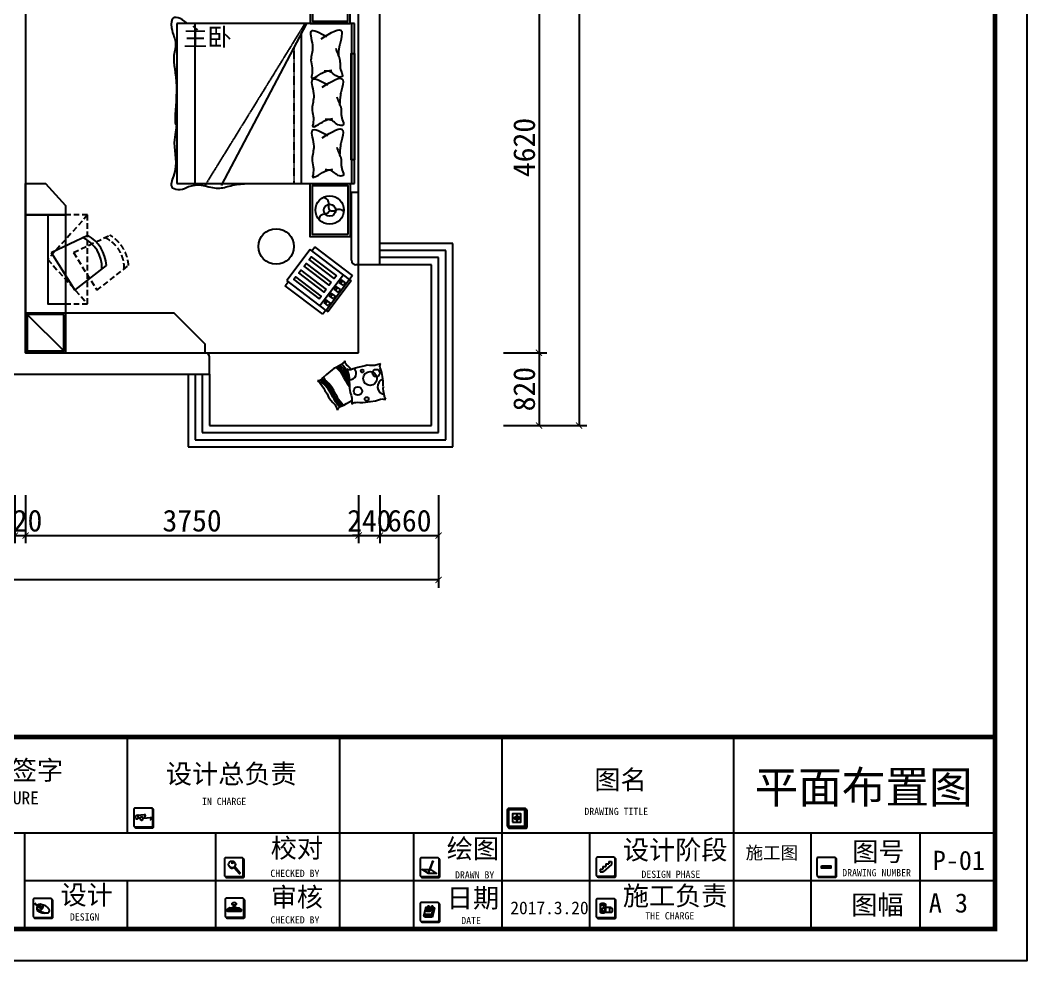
# Model space of a CAD drawing. Header units: millimetres. Extents: x 37084 to 115666, y -52331 to -28581.
# Drawn here: x 104335 to 115666, y -51279 to -40691 of the extents above; entities that cross this region are included whole.
import ezdxf

# ---------------------------------------------------------------- set-up
doc = ezdxf.new("R2010")
doc.units = ezdxf.units.MM
doc.linetypes.add('DASHED2', pattern=[0.375, 0.25, -0.125])
for name, color, linetype in [('0-01图框模板说明', 2, 'Continuous'), ('0-02图框细线', 136, 'Continuous'), ('0-03图名、索引', 6, 'Continuous'), ('IDS-FIXT', 31, 'Continuous'), ('家具内线', 8, 'Continuous'), ('家具外线', 4, 'Continuous')]:
    doc.layers.add(name, color=color, linetype=linetype)
doc.styles.get("Standard").update_dxf_attribs({"font": ''})
doc.styles.get('Standard').set_extended_font_data('SimSun')
doc.dimstyles.new('ISO-25', dxfattribs={"dimscale": 70, "dimtxt": 3.5, "dimasz": 1, "dimexe": 1.25, "dimexo": 0.625, "dimtad": 1, "dimdec": 0, "dimtxsty": 'Standard', "dimblk": 'ARCHTICK', "dimcen": 2.5, "dimclrd": 3, "dimclre": 3, "dimclrt": 2, "dimadec": 0, "dimazin": 0, "dimtfac": 1, "dimtdec": 0, "dimtix": 1, "dimtmove": 2, "dimatfit": 3, "dimfxl": 0, "dimarcsym": 0})

# ---------------------------------------------------------------- blocks, each defined once
blk = doc.blocks.new('_ArchTick')
at = {"color": 0, "linetype": 'ByBlock', "const_width": 0.15}
blk.add_lwpolyline([(-0.5, -0.5), (0.5, 0.5)], dxfattribs=at)
blk = doc.blocks.new('*D65')
at = {"color": 3, "lineweight": -2}
for p, q in [((104275, -46037), (104275, -46579)), ((104395, -46037), (104395, -46579)), ((104275, -46492), (104205, -46492)), ((104275, -46492), (104395, -46492)), ((104395, -46492), (104465, -46492))]:
    blk.add_line(p, q, dxfattribs=at)
at = {"layer": 'Defpoints', "color": 0}
for p in [(104275, -45993), (104395, -45993), (104395, -46492)]:
    blk.add_point(p, dxfattribs=at)
at = {"color": 3, "lineweight": -2, "xscale": 70, "yscale": 70, "zscale": 70}
blk.add_blockref('_ArchTick', (104275, -46492), dxfattribs=at)
at = {"color": 3, "lineweight": -2, "xscale": 70, "yscale": 70, "zscale": 70, "rotation": 180}
blk.add_blockref('_ArchTick', (104395, -46492), dxfattribs=at)
at = {"color": 2, "insert": (104335, -46326), "char_height": 245, "attachment_point": 5}
blk.add_mtext('120', dxfattribs=at)
blk = doc.blocks.new('*D66')
at = {"color": 3, "lineweight": -2}
for p, q in [((104395, -46037), (104395, -46579)), ((108145, -46037), (108145, -46579)), ((104395, -46492), (108145, -46492))]:
    blk.add_line(p, q, dxfattribs=at)
at = {"layer": 'Defpoints', "color": 0}
for p in [(104395, -45993), (108145, -45993), (108145, -46492)]:
    blk.add_point(p, dxfattribs=at)
at = {"color": 3, "lineweight": -2, "xscale": 70, "yscale": 70, "zscale": 70, "rotation": 180}
blk.add_blockref('_ArchTick', (104395, -46492), dxfattribs=at)
at = {"color": 3, "lineweight": -2, "xscale": 70, "yscale": 70, "zscale": 70}
blk.add_blockref('_ArchTick', (108145, -46492), dxfattribs=at)
at = {"color": 2, "insert": (106270, -46326), "char_height": 245, "attachment_point": 5}
blk.add_mtext('3750', dxfattribs=at)
blk = doc.blocks.new('*D67')
at = {"color": 3, "lineweight": -2}
for p, q in [((108145, -46037), (108145, -46579)), ((108385, -46037), (108385, -46579)), ((108145, -46492), (108075, -46492)), ((108145, -46492), (108385, -46492)), ((108385, -46492), (108455, -46492))]:
    blk.add_line(p, q, dxfattribs=at)
at = {"layer": 'Defpoints', "color": 0}
for p in [(108145, -45993), (108385, -45993), (108385, -46492)]:
    blk.add_point(p, dxfattribs=at)
at = {"color": 3, "lineweight": -2, "xscale": 70, "yscale": 70, "zscale": 70}
blk.add_blockref('_ArchTick', (108145, -46492), dxfattribs=at)
at = {"color": 3, "lineweight": -2, "xscale": 70, "yscale": 70, "zscale": 70, "rotation": 180}
blk.add_blockref('_ArchTick', (108385, -46492), dxfattribs=at)
at = {"color": 2, "insert": (108265, -46326), "char_height": 245, "attachment_point": 5}
blk.add_mtext('240', dxfattribs=at)
blk = doc.blocks.new('*D68')
at = {"color": 3, "lineweight": -2}
for p, q in [((108385, -46037), (108385, -46579)), ((109045, -46037), (109045, -46579)), ((108385, -46492), (109045, -46492))]:
    blk.add_line(p, q, dxfattribs=at)
at = {"layer": 'Defpoints', "color": 0}
for p in [(108385, -45993), (109045, -45993), (109045, -46492)]:
    blk.add_point(p, dxfattribs=at)
at = {"color": 3, "lineweight": -2, "xscale": 70, "yscale": 70, "zscale": 70, "rotation": 180}
blk.add_blockref('_ArchTick', (108385, -46492), dxfattribs=at)
at = {"color": 3, "lineweight": -2, "xscale": 70, "yscale": 70, "zscale": 70}
blk.add_blockref('_ArchTick', (109045, -46492), dxfattribs=at)
at = {"color": 2, "insert": (108715, -46326), "char_height": 245, "attachment_point": 5}
blk.add_mtext('660', dxfattribs=at)
blk = doc.blocks.new('*D69')
at = {"color": 3, "lineweight": -2}
for p, q in [((92395, -46037), (92395, -47079)), ((109045, -46037), (109045, -47079)), ((109045, -46991), (92395, -46991))]:
    blk.add_line(p, q, dxfattribs=at)
at = {"layer": 'Defpoints', "color": 0}
for p in [(92395, -45993), (109045, -45993), (92395, -46991)]:
    blk.add_point(p, dxfattribs=at)
at = {"color": 3, "lineweight": -2, "xscale": 70, "yscale": 70, "zscale": 70, "rotation": 180}
blk.add_blockref('_ArchTick', (92395, -46991), dxfattribs=at)
at = {"color": 3, "lineweight": -2, "xscale": 70, "yscale": 70, "zscale": 70}
blk.add_blockref('_ArchTick', (109045, -46991), dxfattribs=at)
at = {"color": 2, "insert": (100720, -46825), "char_height": 245, "attachment_point": 5}
blk.add_mtext('16650', dxfattribs=at)
blk = doc.blocks.new('*D98')
at = {"color": 3, "lineweight": -2}
for p, q in [((109774, -39814), (110263, -39814)), ((110175, -39814), (110175, -44434)), ((109774, -44434), (110263, -44434))]:
    blk.add_line(p, q, dxfattribs=at)
at = {"layer": 'Defpoints', "color": 0}
for p in [(109730, -39814), (109730, -44434), (110175, -44434)]:
    blk.add_point(p, dxfattribs=at)
at = {"color": 3, "lineweight": -2, "xscale": 70, "yscale": 70, "zscale": 70}
for p, rotation in [((110175, -39814), 90), ((110175, -44434), 270)]:
    blk.add_blockref('_ArchTick', p, dxfattribs=dict(at, rotation=rotation))
at = {"color": 2, "insert": (110009, -42124), "char_height": 245, "attachment_point": 5, "rotation": 90}
blk.add_mtext('4620', dxfattribs=at)
blk = doc.blocks.new('*D99')
at = {"color": 3, "lineweight": -2}
for p, q in [((109774, -44434), (110263, -44434)), ((110175, -44434), (110175, -45254)), ((109774, -45254), (110263, -45254))]:
    blk.add_line(p, q, dxfattribs=at)
at = {"layer": 'Defpoints', "color": 0}
for p in [(109730, -44434), (109730, -45254), (110175, -45254)]:
    blk.add_point(p, dxfattribs=at)
at = {"color": 3, "lineweight": -2, "xscale": 70, "yscale": 70, "zscale": 70}
for p, rotation in [((110175, -44434), 90), ((110175, -45254), 270)]:
    blk.add_blockref('_ArchTick', p, dxfattribs=dict(at, rotation=rotation))
at = {"color": 2, "insert": (110009, -44844), "char_height": 245, "attachment_point": 5, "rotation": 90}
blk.add_mtext('820', dxfattribs=at)
blk = doc.blocks.new('*D100')
at = {"color": 3, "lineweight": -2}
for p, q in [((109774, -33384), (110714, -33384)), ((110626, -33384), (110626, -45254)), ((109774, -45254), (110714, -45254))]:
    blk.add_line(p, q, dxfattribs=at)
at = {"layer": 'Defpoints', "color": 0}
for p in [(109730, -33384), (109730, -45254), (110626, -45254)]:
    blk.add_point(p, dxfattribs=at)
at = {"color": 3, "lineweight": -2, "xscale": 70, "yscale": 70, "zscale": 70}
for p, rotation in [((110626, -33384), 90), ((110626, -45254), 270)]:
    blk.add_blockref('_ArchTick', p, dxfattribs=dict(at, rotation=rotation))
at = {"color": 2, "insert": (110460, -39319), "char_height": 245, "attachment_point": 5, "rotation": 90}
blk.add_mtext('11870', dxfattribs=at)
blk = doc.blocks.new('GFV85')
at = {"color": 2, "ltscale": 1000}
for p, q in [((56980, 6593), (54980, 6593)), ((54980, 6593), (54980, 4793)), ((56980, 4793), (56980, 6593)), ((56380, 4793), (56380, 6475)), ((54980, 4793), (56980, 4793))]:
    blk.add_line(p, q, dxfattribs=at)
at = {"color": 8, "ltscale": 1000}
blk.add_line((55180, 6593), (55180, 4793), dxfattribs=at)
at = {"color": 8, "linetype": 'DASHED2', "ltscale": 0.5}
for p, q in [((56420, 6593), (55290, 4762)), ((56300, 4793), (56300, 6317))]:
    blk.add_line(p, q, dxfattribs=at)
at = {"color": 1, "ltscale": 1000}
for p, q in [((56440, 6593), (55476, 4771)), ((56950, 4793), (56950, 6593))]:
    blk.add_line(p, q, dxfattribs=at)
at = {"color": 2}
for points in [[(56930, 7193), (56480, 7193), (56480, 6593), (56930, 6593)], [(56930, 4193), (56480, 4193), (56480, 4793), (56930, 4793)]]:
    blk.add_lwpolyline(points, close=True, dxfattribs=at)
at = {"color": 1}
for points in [[(56905, 7168), (56505, 7168), (56505, 6618), (56905, 6618)], [(56905, 4218), (56505, 4218), (56505, 4768), (56905, 4768)]]:
    blk.add_lwpolyline(points, close=True, dxfattribs=at)
at = {"color": 3}
blk.add_lwpolyline([(56980, 5057), (56940, 5057), (56940, 6256), (56980, 6256)], close=True, dxfattribs=at)
for centre in [(56699, 6893), (56699, 4493)]:
    blk.add_circle(centre, 160, dxfattribs=at)
at = {"color": 1}
for centre in [(56699, 6894), (56699, 4491)]:
    blk.add_circle(centre, 67.5, dxfattribs=at)
for centre, radius, start, end in [((56643, 7002), 65, 184.5472, 274.0046), ((56634, 6868), 70.2, 21.5496, 79.0602), ((56619, 6822), 70.8, 274.3234, 4.4208), ((56755, 6852), 69.8, 142.7692, 200.655), ((56733, 6815), 86, 66.8898, 113.1102), ((56800, 6966), 80.7, 245.5061, 315.9952), ((56619, 4563), 70.8, 355.5792, 85.6766), ((56755, 4533), 69.8, 159.345, 217.2308), ((56643, 4383), 65, 85.9954, 175.4528), ((56634, 4517), 70.2, 280.9398, 338.4504), ((56733, 4570), 86, 246.8898, 293.1102), ((56800, 4419), 80.7, 44.0048, 114.4939)]:
    blk.add_arc(centre, radius, start, end, dxfattribs=at)
at = {"color": 2, "ltscale": 1000}
blk.add_open_spline([(55099, 6593), (55020, 6663), (54902, 6692), (54924, 6482), (54983, 6374), (54918, 6183), (55000, 5964), (54942, 5420), (54992, 5492), (54918, 5209), (55008, 4991), (54883, 4745), (55025, 4713), (55227, 4826), (55393, 4701), (55617, 4783), (55724, 4789), (55783, 4793)], degree=3, knots=[0, 0, 0, 0, 140.356688, 240.855445, 374.272085, 514.628774, 800.960617, 1037.309606, 1234.977718, 1501.883052, 1872.056655, 1990.732643, 2052.345442, 2125.407537, 2467.000811, 2608.004871, 2786.638856, 2786.638856, 2786.638856, 2786.638856], dxfattribs=at)
at = {"color": 1, "ltscale": 1000}
for points, knots in [([(56667, 6443), (56587, 6486), (56433, 6569), (56519, 6354), (56499, 6254), (56482, 6176), (56504, 6095), (56505, 6033), (56480, 5939), (56624, 6057), (56694, 6064), (56723, 6067)], [0, 0, 0, 0, 197.98522, 383.798459, 461.536852, 537.063609, 629.138715, 719.341985, 744.183766, 895.041347, 1000.692483, 1000.692483, 1000.692483, 1000.692483]), ([(56603, 6422), (56710, 6488), (56868, 6585), (56824, 6402), (56800, 6315), (56799, 6258), (56798, 6220)], [0, 0, 0, 0, 257.192142, 380.388355, 440.188761, 557.045341, 557.045341, 557.045341, 557.045341]), ([(56767, 6314), (56774, 6293), (56787, 6254), (56827, 6170), (56802, 6093), (56857, 5995), (56770, 5983), (56724, 6058), (56658, 6058), (56636, 6058)], [0, 0, 0, 0, 70.314327, 132.712823, 281.06886, 345.030234, 373.143701, 508.899423, 574.349148, 574.349148, 574.349148, 574.349148]), ([(56616, 5877), (56723, 5943), (56881, 6040), (56837, 5858), (56813, 5770), (56812, 5713), (56811, 5675)], [0, 0, 0, 0, 257.192142, 380.388355, 440.188761, 557.045341, 557.045341, 557.045341, 557.045341]), ([(56680, 5898), (56600, 5941), (56446, 6024), (56532, 5809), (56512, 5709), (56495, 5631), (56517, 5550), (56518, 5488), (56493, 5394), (56637, 5512), (56707, 5519), (56736, 5522)], [0, 0, 0, 0, 197.98522, 383.798459, 461.536852, 537.063609, 629.138715, 719.341985, 744.183766, 895.041347, 1000.692483, 1000.692483, 1000.692483, 1000.692483]), ([(56779, 5769), (56787, 5748), (56800, 5709), (56840, 5625), (56815, 5548), (56870, 5450), (56783, 5438), (56737, 5513), (56671, 5513), (56649, 5514)], [0, 0, 0, 0, 70.314327, 132.712823, 281.06886, 345.030234, 373.143701, 508.899423, 574.349148, 574.349148, 574.349148, 574.349148]), ([(56680, 5328), (56600, 5371), (56446, 5454), (56532, 5239), (56512, 5140), (56495, 5062), (56517, 4980), (56518, 4918), (56493, 4825), (56637, 4943), (56707, 4950), (56736, 4952)], [0, 0, 0, 0, 197.98522, 383.798459, 461.536852, 537.063609, 629.138715, 719.341985, 744.183766, 895.041347, 1000.692483, 1000.692483, 1000.692483, 1000.692483]), ([(56616, 5307), (56723, 5373), (56881, 5470), (56837, 5288), (56813, 5201), (56812, 5144), (56811, 5106)], [0, 0, 0, 0, 257.192142, 380.388355, 440.188761, 557.045341, 557.045341, 557.045341, 557.045341]), ([(56779, 5200), (56787, 5179), (56800, 5139), (56840, 5055), (56815, 4978), (56870, 4880), (56783, 4868), (56737, 4944), (56671, 4944), (56649, 4944)], [0, 0, 0, 0, 70.314327, 132.712823, 281.06886, 345.030234, 373.143701, 508.899423, 574.349148, 574.349148, 574.349148, 574.349148])]:
    blk.add_open_spline(points, degree=3, knots=knots, dxfattribs=at)
blk = doc.blocks.new('MK-JJ-0283')
at = {"layer": '家具内线'}
blk.add_line((-74713, 112305), (-74697, 112325), dxfattribs=at)
at = {"layer": '家具内线', "color": 1}
for p, q in [((-74697, 112325), (-74663, 112355)), ((-74679, 112299), (-74646, 112329)), ((-74663, 112355), (-74631, 112377)), ((-74646, 112329), (-74614, 112352)), ((-74631, 112377), (-74591, 112398)), ((-74631, 112313), (-74599, 112335)), ((-74614, 112352), (-74574, 112373)), ((-74599, 112335), (-74559, 112356)), ((-74589, 112321), (-74549, 112342)), ((-74574, 112373), (-74507, 112411)), ((-74573, 112308), (-74533, 112329)), ((-74559, 112356), (-74509, 112384)), ((-74549, 112342), (-74500, 112370)), ((-74533, 112329), (-74484, 112357)), ((-74509, 112384), (-74453, 112413)), ((-74500, 112370), (-74413, 112415)), ((-74484, 112357), (-74440, 112380)), ((-74440, 112380), (-74398, 112413)), ((-74134, 112326), (-74162, 112308)), ((-74695, 112281), (-74679, 112299)), ((-74683, 112260), (-74664, 112283)), ((-74675, 112245), (-74655, 112269)), ((-74666, 112225), (-74639, 112256)), ((-74664, 112283), (-74631, 112313)), ((-74655, 112269), (-74621, 112299)), ((-74639, 112256), (-74605, 112286)), ((-74621, 112299), (-74589, 112321)), ((-74605, 112286), (-74573, 112308)), ((-74341, 112194), (-74393, 112161)), ((-74287, 112224), (-74341, 112194)), ((-74274, 112206), (-74328, 112175)), ((-74260, 112195), (-74314, 112165)), ((-74269, 112237), (-74287, 112224)), ((-74256, 112218), (-74274, 112206)), ((-74247, 112245), (-74269, 112237)), ((-74242, 112208), (-74260, 112195)), ((-74235, 112226), (-74256, 112218)), ((-74232, 112194), (-74251, 112181)), ((-74218, 112262), (-74247, 112245)), ((-74220, 112216), (-74242, 112208)), ((-74205, 112243), (-74235, 112226)), ((-74211, 112202), (-74232, 112194)), ((-74191, 112233), (-74220, 112216)), ((-74162, 112308), (-74218, 112262)), ((-74182, 112219), (-74211, 112202)), ((-74149, 112289), (-74205, 112243)), ((-74135, 112279), (-74191, 112233)), ((-74125, 112265), (-74182, 112219)), ((-74126, 112305), (-74149, 112289)), ((-74118, 112290), (-74135, 112279)), ((-74109, 112276), (-74125, 112265)), ((-74510, 112060), (-74535, 112053)), ((-74497, 112041), (-74518, 112036)), ((-74489, 112074), (-74510, 112060)), ((-74476, 112056), (-74497, 112041)), ((-74474, 112091), (-74489, 112074)), ((-74462, 112045), (-74483, 112031)), ((-74461, 112073), (-74476, 112056)), ((-74440, 112125), (-74474, 112091)), ((-74447, 112062), (-74462, 112045)), ((-74427, 112107), (-74461, 112073)), ((-74438, 112048), (-74453, 112031)), ((-74413, 112096), (-74447, 112062)), ((-74393, 112161), (-74440, 112125)), ((-74403, 112082), (-74438, 112048)), ((-74380, 112143), (-74427, 112107)), ((-74366, 112132), (-74413, 112096)), ((-74357, 112118), (-74403, 112082)), ((-74328, 112175), (-74380, 112143)), ((-74314, 112165), (-74366, 112132)), ((-74305, 112151), (-74357, 112118)), ((-74251, 112181), (-74305, 112151)), ((-74483, 112031), (-74505, 112025)), ((-74473, 112017), (-74492, 112012)), ((-74453, 112031), (-74473, 112017))]:
    blk.add_line(p, q, dxfattribs=at)
for centre, radius in [((-74589, 112789), 51.4), ((-74512, 112704), 96.3), ((-74618, 112591), 20.5), ((-74224, 112657), 27.1), ((-74335, 112533), 59.5)]:
    blk.add_circle(centre, radius, dxfattribs=at)
for centre, radius, start, end in [((-74397, 112918), 110, 198.217, 352.0029), ((-74584, 112419), 90.5, 355.2489, 140.3186)]:
    blk.add_arc(centre, radius, start, end, dxfattribs=at)
at = {"layer": '家具外线', "color": 2}
for p, q in [((-74393, 112893), (-74415, 112889)), ((-74370, 112890), (-74393, 112893)), ((-74336, 112892), (-74370, 112890)), ((-74265, 112908), (-74336, 112892)), ((-74240, 112912), (-74265, 112908)), ((-74220, 112926), (-74240, 112912)), ((-74225, 112869), (-74223, 112891)), ((-74223, 112891), (-74222, 112903)), ((-74222, 112903), (-74220, 112926)), ((-74687, 112842), (-74725, 112851)), ((-74725, 112851), (-74715, 112838)), ((-74715, 112838), (-74709, 112816)), ((-74709, 112816), (-74697, 112773)), ((-74697, 112773), (-74695, 112736)), ((-74662, 112845), (-74687, 112842)), ((-74641, 112854), (-74662, 112845)), ((-74595, 112869), (-74641, 112854)), ((-74538, 112880), (-74595, 112869)), ((-74476, 112886), (-74538, 112880)), ((-74415, 112889), (-74476, 112886)), ((-74223, 112849), (-74225, 112869)), ((-74213, 112822), (-74223, 112849)), ((-74179, 112641), (-74199, 112782)), ((-74695, 112697), (-74698, 112662)), ((-74698, 112662), (-74688, 112633)), ((-74695, 112736), (-74695, 112697)), ((-74688, 112633), (-74669, 112534)), ((-74669, 112534), (-74650, 112466)), ((-74650, 112466), (-74634, 112431)), ((-74177, 112531), (-74173, 112560)), ((-74176, 112506), (-74177, 112531)), ((-74173, 112560), (-74176, 112602)), ((-74173, 112481), (-74176, 112506)), ((-74725, 112360), (-74762, 112351)), ((-74762, 112351), (-74748, 112344)), ((-74748, 112344), (-74733, 112327)), ((-74733, 112327), (-74702, 112294)), ((-74704, 112374), (-74725, 112360)), ((-74689, 112392), (-74704, 112374)), ((-74639, 112441), (-74689, 112392)), ((-74635, 112400), (-74643, 112376)), ((-74643, 112376), (-74603, 112393)), ((-74634, 112431), (-74635, 112400)), ((-74603, 112393), (-74560, 112405)), ((-74560, 112405), (-74521, 112411)), ((-74521, 112411), (-74476, 112412)), ((-74476, 112412), (-74419, 112415)), ((-74419, 112415), (-74369, 112416)), ((-74369, 112416), (-74317, 112426)), ((-74317, 112426), (-74277, 112437)), ((-74277, 112437), (-74233, 112449)), ((-74233, 112449), (-74196, 112449)), ((-74160, 112374), (-74204, 112449)), ((-74196, 112449), (-74174, 112449)), ((-74174, 112449), (-74150, 112446)), ((-74150, 112446), (-74165, 112465)), ((-74138, 112337), (-74160, 112374)), ((-74129, 112310), (-74138, 112337)), ((-74702, 112294), (-74684, 112262)), ((-74684, 112262), (-74666, 112227)), ((-74666, 112227), (-74654, 112194)), ((-74654, 112194), (-74632, 112172)), ((-74176, 112182), (-74143, 112212)), ((-74143, 112212), (-74110, 112228)), ((-74117, 112287), (-74129, 112310)), ((-74103, 112267), (-74117, 112287)), ((-74110, 112228), (-74090, 112238)), ((-74089, 112256), (-74103, 112267)), ((-74090, 112238), (-74067, 112246)), ((-74067, 112246), (-74089, 112256)), ((-74632, 112172), (-74570, 112093)), ((-74570, 112093), (-74523, 112040)), ((-74415, 112026), (-74383, 112049)), ((-74383, 112049), (-74343, 112069)), ((-74343, 112069), (-74294, 112098)), ((-74294, 112098), (-74250, 112121)), ((-74250, 112121), (-74208, 112153)), ((-74208, 112153), (-74176, 112182)), ((-74523, 112040), (-74494, 112016)), ((-74494, 112016), (-74481, 111988)), ((-74481, 111988), (-74477, 111963)), ((-74477, 111963), (-74449, 111996)), ((-74449, 111996), (-74415, 112026))]:
    blk.add_line(p, q, dxfattribs=at)
at = {"layer": '家具外线'}
for p, q in [((-74199, 112782), (-74213, 112822)), ((-74176, 112602), (-74179, 112641)), ((-74165, 112465), (-74173, 112481))]:
    blk.add_line(p, q, dxfattribs=at)
blk = doc.blocks.new('A$C30D93122')
at = {"layer": 'IDS-FIXT'}
for p, q in [((583, 690), (387, 300)), ((1081, 439), (583, 690)), ((604, 679), (629, 730)), ((1103, 491), (629, 730)), ((1004, 478), (807, 88)), ((1103, 491), (1078, 440)), ((1081, 439), (885, 49)), ((1101, 429), (904, 39)), ((990, 421), (973, 387)), ((1027, 360), (973, 387)), ((1044, 394), (990, 421)), ((1010, 411), (993, 377)), ((1044, 394), (1027, 360)), ((1081, 439), (1101, 429)), ((382, 239), (407, 290)), ((856, 0), (382, 239)), ((885, 49), (387, 300)), ((904, 252), (887, 218)), ((958, 225), (904, 252)), ((924, 242), (907, 208)), ((947, 336), (930, 302)), ((984, 275), (930, 302)), ((1001, 309), (947, 336)), ((967, 326), (950, 293)), ((1001, 309), (984, 275)), ((862, 167), (845, 133)), ((899, 106), (845, 133)), ((916, 140), (862, 167)), ((882, 157), (865, 123)), ((941, 191), (887, 218)), ((916, 140), (899, 106)), ((958, 225), (941, 191)), ((882, 51), (856, 0)), ((885, 49), (904, 39))]:
    blk.add_line(p, q, dxfattribs=at)
for points in [[(927, 453), (910, 419), (591, 579), (609, 613)], [(885, 368), (868, 334), (549, 495), (566, 528)], [(782, 165), (799, 198), (481, 359), (463, 325)], [(842, 283), (825, 249), (506, 410), (523, 444)]]:
    blk.add_lwpolyline(points, close=True, dxfattribs=at)
blk.add_circle((200, 656), 200, dxfattribs=at)
blk = doc.blocks.new('A$C56A9156F')
at = {"color": 1}
for p, q in [((-92, 491), (360, 525)), ((-92, 491), (0, 0)), ((0, 0), (433, 132))]:
    blk.add_line(p, q, dxfattribs=at)
for radius, start, end in [(375, 337.108, 44.0862), (425, 342.5246, 38.6696)]:
    blk.add_arc((28, 260), radius, start, end, dxfattribs=at)

msp = doc.modelspace()

# ---------------------------------------------------------------- hatches: boundary and pattern name
at = {"layer": '0-01图框模板说明'}
for points in [[(105827, -49758.3, -0.4142136), (105812.8, -49772.5), (105628.7, -49772.5, -0.071272), (105624.7, -49771.9, 0.3481434), (105638.5, -49782.8), (105822.6, -49782.8, 0.4142136), (105836.8, -49768.6), (105836.8, -49584.5, 0.3331076), (105826.6, -49570.9, -0.0577433), (105827, -49574.1)], [(110030.8, -49762.9, -0.4142136), (110016.6, -49777), (109832.4, -49777, -0.071272), (109828.4, -49776.5, 0.3481434), (109842.2, -49787.4), (110026.4, -49787.4, 0.4142136), (110040.6, -49773.2), (110040.6, -49589.1, 0.3331076), (110030.4, -49575.5, -0.0577433), (110030.8, -49578.7)], [(106846.8, -50316.6, -0.4142136), (106832.6, -50330.8), (106648.5, -50330.8, -0.071272), (106644.5, -50330.2, 0.3481434), (106658.3, -50341.2), (106842.4, -50341.2, 0.4142136), (106856.6, -50327), (106856.6, -50142.8, 0.3331076), (106846.4, -50129.2, -0.0577433), (106846.8, -50132.5)], [(109049.6, -50316.6, -0.4142136), (109035.4, -50330.8), (108851.3, -50330.8, -0.071272), (108847.3, -50330.2, 0.3481434), (108861.1, -50341.2), (109045.2, -50341.2, 0.4142136), (109059.4, -50327), (109059.4, -50142.8, 0.3331076), (109049.2, -50129.2, -0.0577433), (109049.6, -50132.5)], [(111031.3, -50312, -0.4142136), (111017.2, -50326.1), (110833, -50326.1, -0.071272), (110829, -50325.6, 0.3481434), (110842.8, -50336.5), (111027, -50336.5, 0.4142136), (111041.1, -50322.3), (111041.1, -50138.1, 0.3331076), (111031, -50124.5, -0.0577433), (111031.3, -50127.8)], [(113515.4, -50314, -0.4142136), (113501.2, -50328.2), (113317, -50328.2, -0.071272), (113313, -50327.6, 0.3481434), (113326.8, -50338.5), (113511, -50338.5, 0.4142136), (113525.2, -50324.4), (113525.2, -50140.2, 0.3331076), (113515, -50126.6, -0.0577433), (113515.4, -50129.8)], [(113353.6, -50210.7), (113460.2, -50210.7), (113460.2, -50236.7), (113353.6, -50236.7)], [(104693.6, -50775.6, -0.4142136), (104679.4, -50789.7), (104495.2, -50789.7, -0.071272), (104491.2, -50789.2, 0.3481434), (104505, -50800.1), (104689.2, -50800.1, 0.4142136), (104703.4, -50785.9), (104703.4, -50601.7, 0.3331076), (104693.2, -50588.1, -0.0577433), (104693.6, -50591.4)], [(106853.8, -50772.9, -0.4142136), (106839.6, -50787.1), (106655.4, -50787.1, -0.071272), (106651.5, -50786.5, 0.3481434), (106665.3, -50797.5), (106849.4, -50797.5, 0.4142136), (106863.6, -50783.3), (106863.6, -50599.1, 0.3331076), (106853.4, -50585.5, -0.0577433), (106853.8, -50588.8)], [(109049.6, -50820.2, -0.4142136), (109035.4, -50834.4), (108851.3, -50834.4, -0.071272), (108847.3, -50833.8, 0.3481434), (108861.1, -50844.8), (109045.2, -50844.8, 0.4142136), (109059.4, -50830.6), (109059.4, -50646.4, 0.3331076), (109049.2, -50632.8, -0.0577433), (109049.6, -50636.1)], [(111031.3, -50778.1, -0.4142136), (111017.2, -50792.2), (110833, -50792.2, -0.071272), (110829, -50791.6, 0.3481434), (110842.8, -50802.6), (111027, -50802.6, 0.4142136), (111041.1, -50788.4), (111041.1, -50604.2, 0.3331076), (111031, -50590.6, -0.0577433), (111031.3, -50593.9)]]:
    msp.add_hatch(color=8, dxfattribs=at).paths.add_polyline_path(points)
h = msp.add_hatch(color=8, dxfattribs=at)
h.paths.add_polyline_path([(109924.5, -49653.8), (109906.2, -49653.8), (109906.2, -49670.8), (109924.5, -49670.8)])
h.paths.add_polyline_path([(109924.5, -49670.8), (109942.8, -49670.8), (109942.8, -49653.8), (109924.5, -49653.8)])
h.paths.add_polyline_path([(109924.5, -49670.8), (109924.5, -49687.8), (109942.8, -49687.8), (109942.8, -49670.8)])
h.paths.add_polyline_path([(109924.5, -49670.8), (109906.2, -49670.8), (109906.2, -49687.8), (109924.5, -49687.8)])

# ---------------------------------------------------------------- linework, layer by layer
for p, q in [((104394.6, -39273.9), (104394.6, -44433.9)), ((108384.6, -43443.9), (108384.6, -39683.9)), ((108144.6, -43443.9), (108144.6, -39813.9)), ((108384.6, -43203.9), (108384.6, -43203.9)), ((108384.6, -43443.9), (108114.6, -43443.9)), ((104394.6, -44433.9), (106414.6, -44433.9)), ((106464.6, -44673.9), (106464.6, -44483.9)), ((104074.6, -44673.9), (106464.6, -44673.9))]:
    msp.add_line(p, q)
at = {"color": 0}
msp.add_line((104844.6, -42883.9), (104394.6, -42883.9), dxfattribs=at)
at = {"color": 8, "linetype": 'DASHED2', "ltscale": 250}
for p, q in [((104935.5, -43306.5), (105344.3, -43111.7)), ((104935.5, -43306.5), (105199.2, -43731.3)), ((105199.2, -43731.3), (105555.2, -43451.6))]:
    msp.add_line(p, q, dxfattribs=at)
at = {"color": 251}
for p, q in [((109204.6, -43203.9), (108384.6, -43203.9)), ((109204.6, -45493.9), (109204.6, -43203.9)), ((108144.6, -44433.9), (108144.6, -43443.9)), ((108964.6, -43443.9), (108384.6, -43443.9)), ((108964.6, -45253.9), (108964.6, -43443.9)), ((106414.6, -44433.9), (108144.6, -44433.9)), ((106224.6, -44673.9), (106224.6, -45493.9)), ((106464.6, -44673.9), (106464.6, -45253.9)), ((106464.6, -45253.9), (108964.6, -45253.9)), ((106224.6, -45493.9), (109204.6, -45493.9))]:
    msp.add_line(p, q, dxfattribs=at)
at = {"color": 4}
for p, q in [((109124.6, -43283.9), (108384.6, -43283.9)), ((109124.6, -45413.9), (109124.6, -43283.9)), ((109044.6, -43363.9), (108384.6, -43363.9)), ((109044.6, -45333.9), (109044.6, -43363.9)), ((106304.6, -44673.9), (106304.6, -45413.9)), ((106384.6, -44673.9), (106384.6, -45333.9)), ((106304.6, -45413.9), (109124.6, -45413.9)), ((106384.6, -45333.9), (109044.6, -45333.9))]:
    msp.add_line(p, q, dxfattribs=at)
at = {"color": 1}
msp.add_line((104414.6, -44003.9), (104824.6, -44413.9), dxfattribs=at)
at = {"color": 2}
for points in [[(104394.6, -42528.9), (104394.6, -42528.9), (104619.6, -42528.9), (104844.6, -42778.9), (104844.6, -42778.9), (104844.6, -42778.9), (104844.6, -42883.9), (104394.6, -42883.9)], [(104844.6, -44433.9), (104394.6, -44433.9), (104394.6, -42883.9), (104844.6, -42883.9)]]:
    msp.add_lwpolyline(points, close=True, dxfattribs=at)
at = {"color": 8, "linetype": 'DASHED2', "ltscale": 250}
for points in [[(105094.6, -42883.9), (104644.6, -43383.9), (105094.6, -43883.9)], [(104844.6, -43883.9), (105094.6, -43883.9), (105094.6, -42883.9), (104844.6, -42883.9)]]:
    msp.add_lwpolyline(points, dxfattribs=at)
at = {"color": 8, "ltscale": 250}
msp.add_lwpolyline([(104844.6, -42883.9), (104644.6, -42883.9), (104644.6, -43883.9), (104844.6, -43883.9)], dxfattribs=at)
at = {"color": 2}
msp.add_lwpolyline([(104394.6, -43983.9), (106064.6, -43983.9), (106414.6, -44333.9), (106414.6, -44433.9)], dxfattribs=at)
at = {"color": 1}
msp.add_lwpolyline([(104824.6, -44003.9), (104414.6, -44003.9), (104414.6, -44413.9), (104824.6, -44413.9)], close=True, dxfattribs=at)
at = {"color": 8, "linetype": 'DASHED2', "ltscale": 250}
for radius, start, end in [(375, 358.33248, 65.31075), (425, 3.74913, 59.89411)]:
    msp.add_arc((105131.1, -43479.4), radius, start, end, dxfattribs=at)
for centre, start, end in [((108114.6, -43393.9), 180, 270), ((106414.6, -44483.9), 0, 90)]:
    msp.add_arc(centre, 50, start, end)
at = {"layer": '0-01图框模板说明', "color": 8}
for p, q in [((105648.4, -49638.7), (105734.5, -49631.8)), ((109924.5, -49623.5), (109924.5, -49718)), ((105661.4, -49639.4), (105735.4, -49633.5)), ((105715.4, -49671.5), (105801.5, -49664.7)), ((105728.3, -49672.2), (105802.4, -49666.4)), ((109877.2, -49670.8), (109971.8, -49670.8)), ((110991.3, -50193.5), (110896.1, -50278.1)), ((110927, -50188.4), (110927, -50218.3)), ((110927, -50188.4), (110959.2, -50188.4)), ((110959.2, -50160.6), (110991.3, -50160.6)), ((110959.2, -50160.6), (110959.2, -50188.4)), ((110991.3, -50160.6), (110991.3, -50193.5)), ((106738.1, -50227.8), (106798.8, -50297.5)), ((106749.7, -50217.6), (106810.1, -50286.9)), ((108935, -50276.8), (108934.2, -50279.1)), ((108934.2, -50279.1), (108934.5, -50280.7)), ((108935.8, -50277.1), (108934.5, -50280.7)), ((108935.7, -50279.7), (108934.5, -50280.7)), ((108936.5, -50277.4), (108935.7, -50279.7)), ((110862.8, -50248.2), (110862.8, -50278.1)), ((110862.8, -50248.2), (110894.9, -50248.2)), ((110862.8, -50278.1), (110896.1, -50278.1)), ((110894.9, -50218.3), (110927, -50218.3)), ((110894.9, -50218.3), (110894.9, -50248.2)), ((104615, -50656), (104570.5, -50644.1)), ((110863.7, -50643.8), (110863.7, -50730.9)), ((110921.5, -50643.8), (110921.5, -50730.9)), ((104516.7, -50692.8), (104516.7, -50692.8)), ((104526.4, -50664.6), (104560.9, -50682.3)), ((104532.6, -50701.6), (104576.1, -50725.9)), ((104570, -50666), (104535.3, -50653.1)), ((104540.4, -50666.7), (104540.4, -50666.7)), ((104540.4, -50666.7), (104565.4, -50680.6)), ((104570.8, -50670.9), (104544.2, -50660)), ((104580.2, -50682.4), (104587.9, -50686.6)), ((106670.2, -50697.8), (106691.6, -50682.9)), ((106693.7, -50682.3), (106715.6, -50682.3)), ((106740, -50670.6), (106740, -50666.2)), ((106747.9, -50670.1), (106747.9, -50666.2)), ((106775, -50682.3), (106798.1, -50682.3)), ((106819.8, -50697.8), (106800.2, -50682.9)), ((108988.3, -50676.7), (108964.5, -50778.9)), ((108991.5, -50679.4), (108967.7, -50781.7)), ((108994.6, -50682), (108970.8, -50784.3)), ((108997.2, -50684.6), (108973.4, -50786.9)), ((108984.9, -50673.9), (108997.2, -50684.6)), ((110986, -50678.5), (110898.9, -50678.5)), ((110986, -50736.3), (110898.9, -50736.3)), ((108879.4, -50776.2), (108891.7, -50786.9)), ((108964.5, -50778.9), (108882.8, -50778.9)), ((108967.7, -50781.7), (108886, -50781.7)), ((108970.8, -50784.3), (108889, -50784.3)), ((108973.4, -50786.9), (108891.7, -50786.9))]:
    msp.add_line(p, q, dxfattribs=at)
at = {"layer": '0-01图框模板说明', "color": 2, "const_width": 52.2}
msp.add_lwpolyline([(115306.1, -30255.3), (115306.1, -50919.3), (85786.1, -50919.3), (85786.1, -30255.3)], close=True, dxfattribs=at)
msp.add_lwpolyline([(115306.1, -48759.3), (85782, -48759.3)], dxfattribs=at)
at = {"layer": '0-01图框模板说明', "color": 8}
for points in [[(105628.7, -49772.5), (105812.8, -49772.5, 0.4142136), (105827, -49758.3), (105827, -49574.1, 0.4142136), (105812.8, -49560), (105628.7, -49560, 0.4142136), (105614.5, -49574.1), (105614.5, -49758.3, 0.4142136)], [(109832.4, -49777), (110016.6, -49777, 0.4142136), (110030.8, -49762.9), (110030.8, -49578.7, 0.4142136), (110016.6, -49564.5), (109832.4, -49564.5, 0.4142136), (109818.2, -49578.7), (109818.2, -49762.9, 0.4142136)], [(106648.5, -50330.8), (106832.6, -50330.8, 0.4142136), (106846.8, -50316.6), (106846.8, -50132.5, 0.4142136), (106832.6, -50118.3), (106648.5, -50118.3, 0.4142136), (106634.3, -50132.5), (106634.3, -50316.6, 0.4142136)], [(108851.3, -50330.8), (109035.4, -50330.8, 0.4142136), (109049.6, -50316.6), (109049.6, -50132.5, 0.4142136), (109035.4, -50118.3), (108851.3, -50118.3, 0.4142136), (108837.1, -50132.5), (108837.1, -50316.6, 0.4142136)], [(108981.9, -50163), (108974.2, -50160.2), (108974.6, -50159.1, -0.4519616), (108979, -50157.2), (108980.1, -50157.6, -0.4184348), (108982.3, -50161.9)], [(110833, -50326.1), (111017.2, -50326.1, 0.4142136), (111031.3, -50312), (111031.3, -50127.8, 0.4142136), (111017.2, -50113.6), (110833, -50113.6, 0.4142136), (110818.8, -50127.8), (110818.8, -50312, 0.4142136)], [(113317, -50328.2), (113501.2, -50328.2, 0.4142136), (113515.4, -50314), (113515.4, -50129.8, 0.4142136), (113501.2, -50115.7), (113317, -50115.7, 0.4142136), (113302.9, -50129.8), (113302.9, -50314, 0.4142136)], [(104495.2, -50789.7), (104679.4, -50789.7, 0.4142136), (104693.6, -50775.6), (104693.6, -50591.4, 0.4142136), (104679.4, -50577.2), (104495.2, -50577.2, 0.4142136), (104481.1, -50591.4), (104481.1, -50775.6, 0.4142136)], [(106655.4, -50787.1), (106839.6, -50787.1, 0.4142136), (106853.8, -50772.9), (106853.8, -50588.8, 0.4142136), (106839.6, -50574.6), (106655.4, -50574.6, 0.4142136), (106641.3, -50588.8), (106641.3, -50772.9, 0.4142136)], [(108851.3, -50834.4), (109035.4, -50834.4, 0.4142136), (109049.6, -50820.2), (109049.6, -50636.1, 0.4142136), (109035.4, -50621.9), (108851.3, -50621.9, 0.4142136), (108837.1, -50636.1), (108837.1, -50820.2, 0.4142136)], [(110833, -50792.2), (111017.2, -50792.2, 0.4142136), (111031.3, -50778.1), (111031.3, -50593.9, 0.4142136), (111017.2, -50579.7), (110833, -50579.7, 0.4142136), (110818.8, -50593.9), (110818.8, -50778.1, 0.4142136)], [(106673.1, -50696.6), (106816.8, -50696.6, -0.4142136), (106821, -50700.7), (106821, -50719.3, -0.4142136), (106816.8, -50723.5), (106673.1, -50723.5, -0.4142136), (106669, -50719.3), (106669, -50700.7, -0.4142136)]]:
    msp.add_lwpolyline(points, format="xyb", close=True, dxfattribs=at)
for points in [[(105624.7, -49771.9, 0.3481435), (105638.5, -49782.8), (105822.6, -49782.8, 0.4142136), (105836.8, -49768.6), (105836.8, -49584.5, 0.3331075), (105826.6, -49570.9)], [(109828.4, -49776.5, 0.3481435), (109842.2, -49787.4), (110026.4, -49787.4, 0.4142136), (110040.6, -49773.2), (110040.6, -49589.1, 0.3331075), (110030.4, -49575.5)], [(106644.5, -50330.2, 0.3481435), (106658.3, -50341.2), (106842.4, -50341.2, 0.4142136), (106856.6, -50327), (106856.6, -50142.8, 0.3331075), (106846.4, -50129.2)], [(108847.3, -50330.2, 0.3481435), (108861.1, -50341.2), (109045.2, -50341.2, 0.4142136), (109059.4, -50327), (109059.4, -50142.8, 0.3331075), (109049.2, -50129.2)], [(110829, -50325.6, 0.3481435), (110842.8, -50336.5), (111027, -50336.5, 0.4142136), (111041.1, -50322.3), (111041.1, -50138.1, 0.3331075), (111031, -50124.5)], [(113313, -50327.6, 0.3481435), (113326.8, -50338.5), (113511, -50338.5, 0.4142136), (113525.2, -50324.4), (113525.2, -50140.2, 0.3331075), (113515, -50126.6)], [(104491.2, -50789.2, 0.3481435), (104505, -50800.1), (104689.2, -50800.1, 0.4142136), (104703.4, -50785.9), (104703.4, -50601.7, 0.3331075), (104693.2, -50588.1)], [(106651.5, -50786.5, 0.3481435), (106665.3, -50797.5), (106849.4, -50797.5, 0.4142136), (106863.6, -50783.3), (106863.6, -50599.1, 0.3331075), (106853.4, -50585.5)], [(108847.3, -50833.8, 0.3481435), (108861.1, -50844.8), (109045.2, -50844.8, 0.4142136), (109059.4, -50830.6), (109059.4, -50646.4, 0.3331075), (109049.2, -50632.8)], [(110829, -50791.6, 0.3481435), (110842.8, -50802.6), (111027, -50802.6, 0.4142136), (111041.1, -50788.4), (111041.1, -50604.2, 0.3331075), (111031, -50590.6)]]:
    msp.add_lwpolyline(points, format="xyb", dxfattribs=at)
for points in [[(109833, -49762.3), (110016, -49762.3), (110016, -49579.3), (109833, -49579.3)], [(109877.2, -49718), (109971.8, -49718), (109971.8, -49623.5), (109877.2, -49623.5)], [(109906.2, -49653.8), (109942.8, -49653.8), (109942.8, -49687.8), (109906.2, -49687.8)], [(108979.3, -50170.2), (108971.5, -50167.4), (108938, -50259.6), (108945.7, -50262.4)], [(108982.1, -50163.1), (108973.9, -50160.1), (108971.3, -50167.3), (108979.5, -50170.3)], [(108936.5, -50277.4), (108935, -50276.8), (108938, -50259.6), (108945.7, -50262.4)], [(113353.6, -50210.7), (113460.2, -50210.7), (113460.2, -50236.7), (113353.6, -50236.7)], [(106712.4, -50684.3), (106777.9, -50684.3), (106777.9, -50692.1), (106712.4, -50692.1)], [(108899.8, -50752), (108907.9, -50752), (108906, -50758.4), (108897.9, -50758.4)], [(108915.7, -50752), (108923.8, -50752), (108921.9, -50758.4), (108913.8, -50758.4)], [(108922.1, -50698.6), (108955.7, -50698.6), (108947.7, -50725.3), (108914, -50725.3)], [(108931.1, -50752), (108939.1, -50752), (108937.2, -50758.4), (108929.1, -50758.4)], [(108946.7, -50752), (108954.7, -50752), (108952.8, -50758.4), (108944.7, -50758.4)]]:
    msp.add_lwpolyline(points, close=True, dxfattribs=at)
for points in [[(108950.2, -50250.2), (108953.2, -50250.2), (109022.9, -50296), (108929.4, -50296), (108859.8, -50250.2), (108941.4, -50250.2)], [(106755.4, -50677.9), (106768.5, -50677.9), (106777.9, -50684.3), (106712.4, -50684.3), (106722.7, -50677.9), (106732.9, -50677.9)], [(108921.3, -50673.9), (108984.9, -50673.9), (108961.1, -50776.2), (108879.4, -50776.2), (108903.2, -50673.9), (108917.6, -50673.9)]]:
    msp.add_lwpolyline(points, dxfattribs=at)
for centre, radius in [((106719.7, -50193.7), 38.4), ((108962.9, -50685.2), 2.88)]:
    msp.add_circle(centre, radius, dxfattribs=at)
for centre, radius, start, end in [((105729.4, -49645.9), 15, 298.71142, 70.12693), ((105668.5, -49664.9), 26.5, 105.75698, 120.90147), ((105669.7, -49691.4), 23.1, 39.93772, 115.08211), ((105677.7, -49652), 17.2, 194.48109, 315.05273), ((105661.4, -49639.8), 0.354, 94.53797, 105.75698), ((105735.5, -49697.7), 26.5, 105.75698, 138.68122), ((105728.4, -49672.6), 0.354, 94.53797, 105.75698), ((105735.4, -49633.9), 0.354, 62.53976, 94.53797), ((105729, -49646.2), 14.2, 300.32853, 62.53976), ((105736.5, -49658.8), 0.363, 133.83275, 294.27982), ((105796.4, -49678.8), 15, 298.71142, 70.12693), ((105802.4, -49666.7), 0.354, 62.53976, 94.53797), ((105796, -49679), 14.2, 300.32853, 62.53976), ((105803.5, -49691.6), 0.363, 133.83275, 294.27982), ((106718.1, -50193.2), 19.2, 22.4479, 114.91738), ((106713.3, -50184.1), 9, 340.03412, 111.51774), ((106720.6, -50197), 38.4, 323.79176, 16.59293), ((106720.6, -50197), 38.4, 191.50537, 300.50305), ((106802.3, -50290), 8.38, 246.29169, 21.68237), ((104618.3, -50719.5), 106.3, 139.32492, 154.28325), ((104560.3, -50679.9), 37.3, 74.0812, 127.26399), ((104544.4, -50662.5), 49.7, 277.38404, 14.54168), ((106744, -50565.4), 82.3, 259.24495, 280.75505), ((106709.8, -50670.2), 30.5, 7.60876, 51.99549), ((106778.1, -50670.2), 30.5, 128.00451, 172.39124), ((104569.9, -50688.5), 49.4, 172.23155, 207.50847), ((104543.6, -50681.8), 22.7, 158.18292, 240.90017), ((104619.7, -50586.7), 155.9, 233.07145, 279.66773), ((104541.9, -50663.1), 3.85, 54.17545, 246.924), ((104572.4, -50663.2), 22.4, 239.14426, 279.65487), ((104566.8, -50675), 5.74, 255.59476, 46.20559), ((104559.8, -50685.9), 22.4, 22.14548, 62.65609), ((104638.5, -50600.7), 139.8, 243.49964, 273.01635), ((104575.2, -50679.6), 5.67, 279.65487, 22.14548), ((104541.6, -50775), 139.8, 28.78399, 58.3007), ((104635.9, -50713.4), 28.8, 290.37624, 11.42411), ((106693.7, -50686.4), 4.13, 90, 119.87718), ((106727, -50665), 14.2, 284.90703, 336.82099), ((106744.2, -50657.8), 24.9, 237.03411, 302.96589), ((106750.8, -50670.1), 2.89, 180, 209.57661), ((106761.4, -50664), 15.1, 209.57661, 255.90559), ((106798.1, -50686.4), 4.13, 58.64341, 90), ((108918.6, -50685.2), 2.88, 133.54052, 58.50942), ((108938.2, -50680.8), 21.7, 120.08382, 193.46069), ((108918.8, -50684.5), 2.19, 218.39226, 328.45377), ((108937.9, -50680.7), 18, 118.98843, 196.0214), ((108920.1, -50686.3), 2.88, 72.60473, 87.69362), ((108930.1, -50672.2), 10.5, 350.54539, 105.73103), ((108929.2, -50673.2), 8.25, 355.44035, 89.68225), ((108982.1, -50680.8), 21.7, 127.16749, 193.46069), ((108962.8, -50684.5), 2.19, 218.39226, 328.45377), ((108964.3, -50686.3), 2.88, 72.60473, 215.77066), ((108981.1, -50680.4), 17.3, 120.88, 197.64495), ((108973.4, -50669.5), 7.36, 75.64141, 126.12439), ((108972.9, -50671.3), 5.76, 333.23085, 96.56595), ((108972.6, -50670.9), 8.95, 340.70057, 72.93021)]:
    msp.add_arc(centre, radius, start, end, dxfattribs=at)
for centre, major_axis, ratio in [((105647.2, -49660.6), (0, 21.9), 0.6460175), ((105648.7, -49661.3), (0, 21.9), 0.6460175), ((105701.6, -49676.5), (0, 21.9), 0.6460175), ((105702.6, -49677.3), (0, 21.9), 0.6460175), ((110892.6, -50643.8), (-28.9, 0), 0.454196), ((110892.6, -50730.9), (-28.9, 0), 0.454196), ((110898.9, -50707.4), (0, 28.9), 0.454196), ((110986, -50707.4), (0, 28.9), 0.454196)]:
    msp.add_ellipse(centre, major_axis=major_axis, ratio=ratio, dxfattribs=at)
msp.add_ellipse((106744, -50636), major_axis=(27.1, 0), ratio=0.4609325, start_param=-0.967391, end_param=4.1089837, dxfattribs=at)
for points in [[(104530.7, -50656.8), (104515.1, -50654.6), (104507.4, -50646.4), (104503.6, -50628.7)], [(104532.4, -50653.8), (104514.5, -50653.6), (104508.8, -50640.4), (104505.3, -50627.2)]]:
    msp.add_open_spline(points, degree=3, dxfattribs=at)
at = {"layer": '0-02图框细线'}
for p, q in [((105543.4, -49839.3), (105543.4, -48759.3)), ((107931.6, -49839.3), (107931.6, -48759.3)), ((109761.2, -50919.3), (109761.2, -48759.3)), ((112369.5, -49839.3), (112369.5, -48759.3)), ((92717.1, -49839.3), (115306.1, -49839.3)), ((104385.9, -50919.3), (104385.9, -49839.3)), ((106536.4, -50919.3), (106536.4, -49839.3)), ((107931.6, -50919.3), (107931.6, -49839.3)), ((108766, -50919.3), (108766, -49839.3)), ((110747.7, -50919.3), (110747.7, -49839.3)), ((112369.5, -50919.3), (112369.5, -49839.3)), ((113238.8, -50919.3), (113238.8, -49839.3)), ((114462.3, -49839.3), (114462.3, -50919.3)), ((115306.1, -50379.3), (104385.9, -50379.3)), ((105543.4, -50919.3), (105543.4, -50379.3))]:
    msp.add_line(p, q, dxfattribs=at)
msp.add_lwpolyline([(115666.1, -29895.3), (115666.1, -51279.3), (85426.1, -51279.3), (85426.1, -29895.3)], close=True, dxfattribs=at)

# ---------------------------------------------------------------- block references
at = {"color": 0}
msp.add_blockref('GFV85', (51119.7, -47321.4), dxfattribs=at)
at = {"color": 0, "rotation": 21.22452650117812}
msp.add_blockref('A$C56A9156F', (104949.2, -43731.3), dxfattribs=at)
at = {"layer": '家具外线', "xscale": 0.8000000000029102, "yscale": 0.8000000000029102, "zscale": 0.8, "rotation": 270}
msp.add_blockref('MK-JJ-0283', (18110.2, -104334), dxfattribs=at)

# ---------------------------------------------------------------- texts
at = {"insert": (106169.6, -40780.5), "char_height": 200, "attachment_point": 1}
msp.add_mtext('{\\C3;主卧}', dxfattribs=at)
at = {"layer": '0-02图框细线'}
for s, insert, char_height, attachment_point in [('{\\fSimSun|b0|i0|c134|p2;甲方确认签字}', (103050.9, -49145.1), 216, 4), ('{\\fSimSun|b0|i0|c134|p2;设计总负责}', (105974.3, -49186.6), 216, 4), ('{\\fSimSun|b0|i0|c134|p2;图名}', (110797.7, -49252), 216, 4), ('{\\fSimSun|b0|i0|c134|p2;THE SIGNATURE}', (103272.4, -49446), 144, 4), ('{\\fSimSun|b0|i0|c134|p2;IN CHARGE}', (106381.7, -49485.1), 81.132, 4), ('{\\fSimSun|b0|i0|c134|p2;DRAWING TITLE}', (110685.3, -49597.7), 81.132, 4), ('{\\fSimSun|b0|i0|c134|p2;校对}', (107154.7, -50021.6), 216, 4), ('{\\fSimSun|b0|i0|c134|p2;绘图}', (109136.4, -50027.7), 216, 4), ('{\\fSimSun|b0|i0|c134|p2;设计阶段}', (111118.2, -50042.2), 216, 4), ('{\\fSimHei|b0|i0|c134|p2;施工图}', (112795.8, -50070.5), 144, 5), ('{\\fSimSun|b0|i0|c134|p2;图号}', (113700.5, -50060.2), 216, 4), ('P-01', (114606.7, -50149.3), 216, 4), ('{\\fSimSun|b0|i0|c134|p2;CHECKED BY}', (107151.3, -50294.8), 81.132, 4), ('{\\fSimSun|b0|i0|c134|p2;DRAWN BY}', (109229.7, -50311.6), 81.132, 4), ('{\\fSimSun|b0|i0|c134|p2;DESIGN PHASE}', (111327.7, -50305.2), 81.132, 4), ('{\\fSimSun|b0|i0|c134|p2;DRAWING NUMBER}', (113588.4, -50287.7), 81.132, 4), ('{\\fSimSun|b0|i0|c134|p2;设计}', (104789.1, -50549.4), 216, 4), ('{\\fSimSun|b0|i0|c134|p2;审核}', (107154.7, -50573.8), 216, 4), ('{\\fSimSun|b0|i0|c134|p2;施工负责}', (111118.1, -50558.7), 216, 4), ('{\\fSimSun|b0|i0|c134|p2;日期}', (109136.4, -50583.6), 216, 4), ('{\\fSimSun|b0|i0|c134|p2;图幅}', (113688.8, -50660.7), 216, 4), ('{\\fSimSun|b0|i0|c134|p2;A 3}', (114562.3, -50629.2), 216, 4), ('2017.3.20', (109852, -50683.7), 144, 4), ('{\\fSimSun|b0|i0|c134|p2;DESIGN}', (104894.9, -50785.6), 81.132, 4), ('{\\fSimSun|b0|i0|c134|p2;THE CHARGE}', (111370.5, -50772.7), 81.132, 4), ('{\\fSimSun|b0|i0|c134|p2;CHECKED BY}', (107151.3, -50818.6), 81.132, 4), ('{\\fSimSun|b0|i0|c134|p2;DATE}', (109300.3, -50825.5), 81.132, 4)]:
    msp.add_mtext(s, dxfattribs=dict(at, insert=insert, char_height=char_height, attachment_point=attachment_point))
at = {"layer": '0-03图名、索引', "insert": (113829, -49343.6), "char_height": 221.268, "attachment_point": 5}
msp.add_mtext('{\\H1.627x;\\C2;平面布置图} ', dxfattribs=at)

# ---------------------------------------------------------------- dimensions: what is measured, and where the dimension line sits
at = {"color": 251}
for base, p1, p2, picture, middle in [((110626.3, -45253.9), (109730, -33383.9), (109730, -45253.9), '*D100', (110460.1, -39318.9)), ((110175.4, -44433.9), (109730, -39813.9), (109730, -44433.9), '*D98', (110009.2, -42123.9)), ((110175.4, -45253.9), (109730, -44433.9), (109730, -45253.9), '*D99', (110009.2, -44843.9))]:
    dim = msp.add_linear_dim(base=base, p1=p1, p2=p2, angle=270, dimstyle='ISO-25', dxfattribs=at)
    dim.commit()
    dim.dimension.update_dxf_attribs({"geometry": picture, "text_midpoint": middle})
for base, p1, p2, picture, middle in [((92394.6, -46991.1), (109044.6, -45992.9), (92394.6, -45992.9), '*D69', (100719.6, -46824.8)), ((104394.6, -46492), (104274.6, -45992.9), (104394.6, -45992.9), '*D65', (104334.6, -46325.7)), ((108144.6, -46492), (104394.6, -45992.9), (108144.6, -45992.9), '*D66', (106269.6, -46325.7)), ((108384.6, -46492), (108144.6, -45992.9), (108384.6, -45992.9), '*D67', (108264.6, -46325.7)), ((109044.6, -46492), (108384.6, -45992.9), (109044.6, -45992.9), '*D68', (108714.6, -46325.7))]:
    dim = msp.add_linear_dim(base=base, p1=p1, p2=p2, dimstyle='ISO-25', dxfattribs=at)
    dim.commit()
    dim.dimension.update_dxf_attribs({"geometry": picture, "text_midpoint": middle})

# ---------------------------------------------------------------- next in the draw order: block references
at = {"color": 0, "rotation": 349.5591848339739}
msp.add_blockref('A$C30D93122', (106900.2, -43846.8), dxfattribs=at)

# ---------------------------------------------------------------- next in the draw order: linework, layer by layer
at = {"color": 0}
msp.add_lwpolyline([(108064.6, -43393.9), (108064.6, -42628.9), (108144.6, -42628.9)], dxfattribs=at)

doc.saveas('drawing.dxf')
